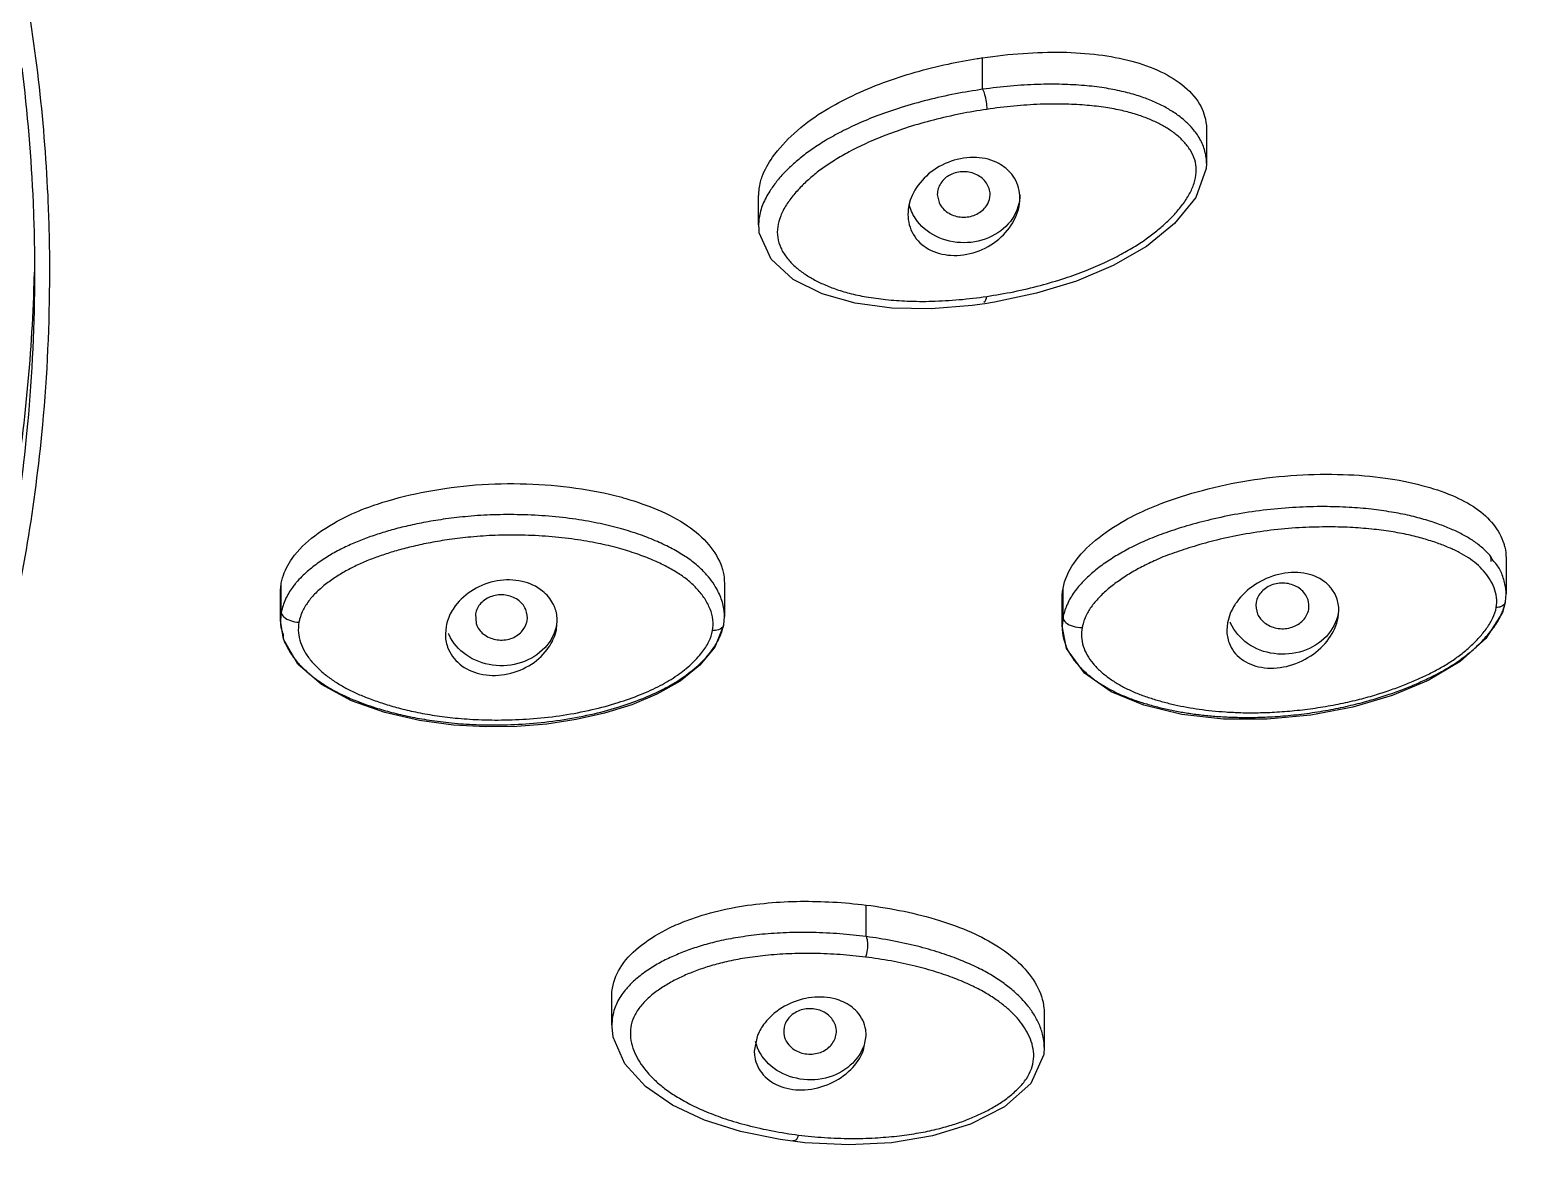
# Model space of a CAD drawing. Extents: x -1802 to -1505, y -7177 to -6757.
# Drawn here: x -1692.71 to -1672.57, y -6937.5 to -6922.4 of the extents above; entities that cross this region are included whole.
import ezdxf

# ---------------------------------------------------------------- set-up
doc = ezdxf.new("R2010")
doc.units = 0
doc.header["$LTSCALE"] = 5
doc.header["$MEASUREMENT"] = 0
doc.layers.add('DWG', color=7, linetype='CONTINUOUS')

msp = doc.modelspace()

# ---------------------------------------------------------------- linework, layer by layer
at = {"layer": 'DWG'}
for p, q in [((-1679.946, -6923.19), (-1679.946, -6922.767)), ((-1676.946, -6923.718), (-1676.946, -6924.178)), ((-1682.946, -6925.006), (-1682.946, -6924.614)), ((-1680.553, -6924.598), (-1680.529, -6924.707)), ((-1679.85, -6924.636), (-1679.846, -6924.598)), ((-1682.945, -6924.959), (-1682.946, -6925.006)), ((-1682.938, -6925.113), (-1682.945, -6924.957)), ((-1680.084, -6926.085), (-1680.637, -6926.128)), ((-1679.917, -6926.062), (-1680.084, -6926.085)), ((-1672.933, -6929.467), (-1672.933, -6929.948)), ((-1689.341, -6930.196), (-1689.341, -6929.804)), ((-1689.352, -6930.318), (-1689.352, -6929.926)), ((-1683.404, -6929.806), (-1683.404, -6930.249)), ((-1678.88, -6930.388), (-1678.88, -6929.996)), ((-1678.869, -6930.266), (-1678.869, -6929.874)), ((-1672.943, -6930.055), (-1672.933, -6929.947)), ((-1689.341, -6930.196), (-1689.351, -6930.303)), ((-1675.578, -6930.157), (-1675.575, -6930.117)), ((-1675.183, -6930.266), (-1675.174, -6930.168)), ((-1672.983, -6930.199), (-1673.203, -6930.543)), ((-1672.944, -6930.063), (-1672.983, -6930.199)), ((-1689.351, -6930.303), (-1689.352, -6930.318)), ((-1689.313, -6930.556), (-1689.351, -6930.303)), ((-1687.134, -6930.384), (-1687.143, -6930.484)), ((-1686.741, -6930.216), (-1686.732, -6930.345)), ((-1686.052, -6930.328), (-1686.048, -6930.31)), ((-1685.653, -6930.415), (-1685.643, -6930.315)), ((-1683.415, -6930.371), (-1683.534, -6930.661)), ((-1683.414, -6930.362), (-1683.404, -6930.249)), ((-1678.869, -6930.266), (-1678.88, -6930.376)), ((-1678.88, -6930.376), (-1678.88, -6930.388)), ((-1678.82, -6930.679), (-1678.88, -6930.377)), ((-1676.665, -6930.335), (-1676.674, -6930.434)), ((-1689.118, -6930.887), (-1689.313, -6930.556)), ((-1673.203, -6930.543), (-1673.548, -6930.854)), ((-1683.534, -6930.661), (-1683.735, -6930.904)), ((-1678.579, -6931.01), (-1678.82, -6930.679)), ((-1683.735, -6930.904), (-1683.998, -6931.115)), ((-1681.507, -6934.537), (-1681.507, -6934.115)), ((-1684.913, -6935.72), (-1684.913, -6935.327)), ((-1679.121, -6935.563), (-1679.121, -6936.021)), ((-1684.913, -6935.703), (-1684.913, -6935.72)), ((-1681.922, -6935.902), (-1681.907, -6935.842)), ((-1682.968, -6935.877), (-1683.005, -6936.072)), ((-1681.541, -6936.059), (-1681.505, -6935.865)), ((-1682.66, -6937.256), (-1683.188, -6937.148)), ((-1682.49, -6937.279), (-1682.66, -6937.256)), ((-1682.326, -6937.298), (-1682.49, -6937.279)), ((-1681.738, -6937.327), (-1682.326, -6937.298))]:
    msp.add_line(p, q, dxfattribs=at)
for points in [[(-1676.947, -6924.185), (-1676.95, -6924.251), (-1677.09, -6924.639), (-1677.374, -6924.989), (-1677.751, -6925.294), (-1678.195, -6925.549), (-1678.69, -6925.758), (-1679.222, -6925.922)], [(-1680.637, -6926.128), (-1681.162, -6926.119), (-1681.651, -6926.056), (-1682.097, -6925.931), (-1682.482, -6925.737), (-1682.78, -6925.464), (-1682.938, -6925.113)], [(-1679.222, -6925.922), (-1679.787, -6926.042), (-1679.917, -6926.062)], [(-1683.998, -6931.115), (-1684.308, -6931.291), (-1684.647, -6931.432), (-1685.009, -6931.545), (-1685.389, -6931.631), (-1685.782, -6931.691), (-1686.185, -6931.724), (-1686.602, -6931.73), (-1687.036, -6931.707), (-1687.488, -6931.645), (-1687.952, -6931.538), (-1688.401, -6931.38), (-1688.803, -6931.163), (-1689.118, -6930.887)], [(-1673.548, -6930.854), (-1673.978, -6931.107), (-1674.46, -6931.308), (-1674.988, -6931.464), (-1675.549, -6931.572), (-1676.132, -6931.627), (-1676.718, -6931.625), (-1677.278, -6931.561), (-1677.784, -6931.44), (-1678.223, -6931.261), (-1678.579, -6931.01)], [(-1683.188, -6937.148), (-1683.67, -6936.996), (-1684.099, -6936.797), (-1684.462, -6936.547), (-1684.738, -6936.242), (-1684.895, -6935.884), (-1684.913, -6935.702)], [(-1679.121, -6936.018), (-1679.127, -6936.116), (-1679.302, -6936.505), (-1679.654, -6936.817), (-1680.106, -6937.049), (-1680.617, -6937.208), (-1681.165, -6937.298), (-1681.738, -6937.327)]]:
    msp.add_lwpolyline(points, dxfattribs=at)
for points, start_tangent, end_tangent in [([(-1695.629, -6914.078), (-1694.784, -6915.657), (-1693.59, -6918.586), (-1692.813, -6921.618), (-1692.466, -6924.708)], (0.503989, -0.86371), (0.041994, -0.999118)), ([(-1665.438, -6920.938), (-1666.252, -6929.207), (-1668.674, -6937.239), (-1672.627, -6944.804), (-1678.007, -6951.684), (-1684.652, -6957.684), (-1692.376, -6962.63)], (0, -1), (-0.882354, -0.470586)), ([(-1666.246, -6921.242), (-1666.373, -6924.492), (-1666.936, -6928.8), (-1667.944, -6933.048), (-1669.389, -6937.2), (-1671.26, -6941.224), (-1673.541, -6945.086), (-1676.214, -6948.757), (-1679.258, -6952.207), (-1682.649, -6955.407), (-1686.357, -6958.332), (-1690.355, -6960.958), (-1694.61, -6963.265), (-1699.087, -6965.233), (-1703.751, -6966.847), (-1708.563, -6968.094), (-1713.486, -6968.963)], (-0.000016, -1), (-0.990792, -0.135394)), ([(-1679.946, -6922.767), (-1679.404, -6922.708)], (0.989109, 0.147183), (0.997573, 0.069627)), ([(-1679.404, -6922.708), (-1678.88, -6922.693), (-1678.392, -6922.727)], (0.997573, 0.069627), (0.992359, -0.123386)), ([(-1678.392, -6922.727), (-1677.947, -6922.812), (-1677.558, -6922.954), (-1677.24, -6923.157)], (0.992359, -0.123386), (0.761562, -0.648093)), ([(-1692.817, -6922.9), (-1692.666, -6924.714)], (0.124074, -0.992273), (0.041994, -0.999118)), ([(-1682.052, -6923.471), (-1681.69, -6923.275), (-1681.273, -6923.1), (-1680.848, -6922.961), (-1680.408, -6922.851)], (0.851715, 0.524006), (0.97752, 0.210844)), ([(-1680.408, -6922.851), (-1680.021, -6922.779)], (0.97752, 0.210844), (0.987539, 0.157375)), ([(-1680.021, -6922.779), (-1679.946, -6922.767)], (0.987539, 0.157375), (0.989109, 0.147183)), ([(-1679.571, -6923.146), (-1679.946, -6923.19)], (-0.996153, -0.087633), (-0.990024, -0.1409)), ([(-1679.209, -6923.125), (-1679.571, -6923.146)], (-0.999505, -0.031468), (-0.996153, -0.087633)), ([(-1677.878, -6923.272), (-1678.082, -6923.217), (-1678.318, -6923.172), (-1678.583, -6923.14), (-1678.878, -6923.124), (-1679.209, -6923.125)], (-0.954295, 0.298867), (-0.999505, -0.031468)), ([(-1677.24, -6923.157), (-1677.02, -6923.425), (-1676.972, -6923.548)], (0.761562, -0.648093), (0.273851, -0.961772)), ([(-1680.683, -6923.334), (-1681.035, -6923.433), (-1681.35, -6923.542), (-1681.627, -6923.656), (-1681.867, -6923.773), (-1682.074, -6923.89)], (-0.969707, -0.244269), (-0.851907, -0.523694)), ([(-1679.946, -6923.19), (-1680.31, -6923.251), (-1680.683, -6923.334)], (-0.990024, -0.140899), (-0.969707, -0.244269)), ([(-1679.946, -6923.19), (-1679.919, -6923.261), (-1679.898, -6923.359)], (0.499417, -0.866362), (0.142859, -0.989743)), ([(-1679.898, -6923.359), (-1679.891, -6923.458)], (0.142859, -0.989743), (0.003094, -0.999995)), ([(-1677.7, -6923.336), (-1677.878, -6923.272)], (-0.926663, 0.375893), (-0.954295, 0.298867)), ([(-1677.161, -6923.685), (-1677.269, -6923.584), (-1677.401, -6923.489), (-1677.543, -6923.407), (-1677.7, -6923.336)], (-0.683637, 0.729822), (-0.926663, 0.375893)), ([(-1682.759, -6924.1), (-1682.47, -6923.78), (-1682.097, -6923.498), (-1682.052, -6923.471)], (0.574833, 0.818271), (0.851715, 0.524006)), ([(-1679.891, -6923.458), (-1680.243, -6923.519), (-1680.602, -6923.601), (-1680.941, -6923.698)], (-0.989316, -0.145785), (-0.952726, -0.303832)), ([(-1679.527, -6923.414), (-1679.891, -6923.458)], (-0.995674, -0.092919), (-0.989316, -0.145787)), ([(-1679.177, -6923.391), (-1679.527, -6923.414)], (-0.999302, -0.037346), (-0.995674, -0.092919)), ([(-1677.911, -6923.52), (-1678.102, -6923.47), (-1678.325, -6923.43), (-1678.577, -6923.402), (-1678.86, -6923.388), (-1679.177, -6923.391)], (-0.957557, 0.288243), (-0.999302, -0.037346)), ([(-1677.603, -6923.64), (-1677.747, -6923.576), (-1677.911, -6923.52)], (-0.895987, 0.44408), (-0.957557, 0.288243)), ([(-1676.972, -6923.548), (-1676.947, -6923.718)], (0.273851, -0.961772), (0.008929, -0.99996)), ([(-1680.941, -6923.698), (-1681.243, -6923.804), (-1681.506, -6923.914)], (-0.952726, -0.303832), (-0.909765, -0.415125)), ([(-1677.356, -6923.794), (-1677.474, -6923.711), (-1677.603, -6923.64)], (-0.780785, 0.6248), (-0.895987, 0.44408)), ([(-1676.947, -6924.178), (-1676.947, -6924.172), (-1676.974, -6923.996), (-1677.045, -6923.837), (-1677.148, -6923.699), (-1677.161, -6923.685)], (0, 1), (-0.683637, 0.729822)), ([(-1682.074, -6923.89), (-1682.252, -6924.008)], (-0.851907, -0.523694), (-0.814132, -0.58068)), ([(-1681.506, -6923.914), (-1681.732, -6924.026), (-1681.924, -6924.137)], (-0.909765, -0.415125), (-0.848086, -0.529858)), ([(-1677.25, -6923.893), (-1677.356, -6923.794)], (-0.677793, 0.735253), (-0.780785, 0.6248)), ([(-1677.102, -6924.411), (-1677.084, -6924.269), (-1677.105, -6924.134), (-1677.163, -6924.007), (-1677.25, -6923.893)], (0.251493, 0.967859), (-0.677793, 0.735253)), ([(-1682.898, -6924.358), (-1682.759, -6924.1)], (0.342946, 0.939355), (0.574833, 0.818271)), ([(-1682.252, -6924.008), (-1682.409, -6924.128), (-1682.55, -6924.255), (-1682.681, -6924.395), (-1682.705, -6924.425)], (-0.814132, -0.58068), (-0.625106, -0.78054)), ([(-1681.924, -6924.137), (-1682.088, -6924.247)], (-0.848086, -0.529858), (-0.809902, -0.586566)), ([(-1680.368, -6924.153), (-1680.669, -6924.324), (-1680.873, -6924.576)], (-0.944499, -0.328514), (-0.454316, -0.89084)), ([(-1680.029, -6924.103), (-1680.368, -6924.153)], (-0.998622, 0.052477), (-0.944499, -0.328514)), ([(-1679.556, -6924.328), (-1679.727, -6924.185), (-1680.029, -6924.103)], (-0.620617, 0.784114), (-0.998622, 0.052477)), ([(-1682.921, -6924.431), (-1682.898, -6924.358)], (0.253201, 0.967414), (0.342946, 0.939355)), ([(-1682.231, -6924.359), (-1682.359, -6924.475), (-1682.474, -6924.601), (-1682.575, -6924.739), (-1682.651, -6924.886)], (-0.765708, -0.643189), (-0.372177, -0.928162)), ([(-1682.088, -6924.247), (-1682.231, -6924.359)], (-0.809902, -0.586566), (-0.765708, -0.643189)), ([(-1679.846, -6924.598), (-1679.894, -6924.446), (-1680.023, -6924.334), (-1680.2, -6924.293), (-1680.377, -6924.334), (-1680.506, -6924.446), (-1680.553, -6924.598)], (0, 1), (0, -1)), ([(-1679.446, -6924.648), (-1679.519, -6924.381), (-1679.556, -6924.328)], (0, 1), (-0.620617, 0.784114)), ([(-1682.945, -6924.614), (-1682.921, -6924.431)], (0.003737, 0.999993), (0.253201, 0.967414)), ([(-1682.705, -6924.425), (-1682.798, -6924.554), (-1682.889, -6924.729), (-1682.94, -6924.914)], (-0.625106, -0.78054), (-0.139094, -0.990279)), ([(-1677.465, -6924.955), (-1677.348, -6924.834), (-1677.243, -6924.7), (-1677.158, -6924.557), (-1677.102, -6924.411)], (0.722286, 0.691594), (0.251493, 0.967859)), ([(-1692.666, -6924.714), (-1692.652, -6925.127)], (0.041994, -0.999118), (0.023252, -0.99973)), ([(-1692.466, -6924.708), (-1692.452, -6925.136)], (0.041994, -0.999118), (0.022693, -0.999742)), ([(-1680.891, -6924.614), (-1680.946, -6924.866)], (-0.402114, -0.91559), (0, -1)), ([(-1680.196, -6925.245), (-1680.571, -6925.158), (-1680.846, -6924.921), (-1680.932, -6924.724)], (-1, 0), (-0.228698, 0.973497)), ([(-1680.873, -6924.576), (-1680.891, -6924.614)], (-0.454316, -0.89084), (-0.402114, -0.91559)), ([(-1680.529, -6924.707), (-1680.506, -6924.749), (-1680.377, -6924.861), (-1680.2, -6924.902), (-1680.023, -6924.861), (-1679.894, -6924.749), (-1679.849, -6924.636)], (0.405482, -0.914103), (0.152879, 0.988245)), ([(-1679.446, -6924.598), (-1679.547, -6924.921), (-1679.821, -6925.158), (-1680.196, -6925.245)], (0, -1), (-1, 0)), ([(-1679.521, -6924.94), (-1679.446, -6924.648)], (0.45554, 0.890215), (0, 1)), ([(-1682.94, -6924.914), (-1682.945, -6924.959)], (-0.139094, -0.990279), (-0.071745, -0.997423)), ([(-1682.651, -6924.886), (-1682.691, -6925.033), (-1682.691, -6925.175), (-1682.65, -6925.311)], (-0.372177, -0.928162), (0.412886, -0.910783)), ([(-1680.946, -6924.866), (-1680.875, -6925.132), (-1680.669, -6925.329), (-1680.372, -6925.413), (-1680.033, -6925.366), (-1679.728, -6925.195), (-1679.521, -6924.94)], (0, -1), (0.45554, 0.890215)), ([(-1679.172, -6925.816), (-1678.846, -6925.719), (-1678.56, -6925.616), (-1678.309, -6925.508), (-1678.09, -6925.399), (-1677.9, -6925.289), (-1677.737, -6925.18), (-1677.593, -6925.069), (-1677.465, -6924.955)], (0.966347, 0.257243), (0.722286, 0.691594)), ([(-1692.652, -6925.127), (-1692.647, -6925.639)], (0.023252, -0.99973), (-0.000006, -1)), ([(-1692.452, -6925.136), (-1692.447, -6925.782)], (0.022693, -0.999742), (-0.006417, -0.999979)), ([(-1682.65, -6925.311), (-1682.574, -6925.437), (-1682.473, -6925.549), (-1682.356, -6925.644), (-1682.228, -6925.725)], (0.412886, -0.910783), (0.870121, -0.492839)), ([(-1692.647, -6925.779), (-1692.752, -6927.798), (-1693.269, -6930.849), (-1694.208, -6933.825), (-1695.556, -6936.681), (-1696.689, -6938.524)], (-0.006337, -0.99998), (-0.560715, -0.828009)), ([(-1692.656, -6925.778), (-1692.752, -6927.292), (-1692.948, -6928.768)], (-0.02922, -0.999573), (-0.164325, -0.986406)), ([(-1692.652, -6925.639), (-1692.656, -6925.778)], (-0.022887, -0.999738), (-0.02922, -0.999573)), ([(-1692.647, -6925.639), (-1692.647, -6925.779)], (-0.000006, -1), (-0.006337, -0.99998)), ([(-1682.228, -6925.725), (-1682.086, -6925.797), (-1681.923, -6925.862), (-1681.732, -6925.92), (-1681.505, -6925.969), (-1681.245, -6926.005), (-1680.955, -6926.026), (-1680.625, -6926.028)], (0.870121, -0.492839), (0.99967, 0.025696)), ([(-1692.447, -6925.782), (-1692.553, -6927.812), (-1693.073, -6930.884), (-1694.018, -6933.88), (-1695.375, -6936.756), (-1697.124, -6939.469), (-1699.239, -6941.981), (-1700.016, -6942.762)], (-0.006417, -0.999979), (-0.719061, -0.694947)), ([(-1680.625, -6926.028), (-1680.261, -6926.007), (-1679.891, -6925.963)], (0.99967, 0.025696), (0.989324, 0.145731)), ([(-1679.93, -6926.041), (-1679.891, -6925.963)], (0.856586, 0.516004), (0.003145, 0.999995)), ([(-1679.891, -6925.963), (-1679.529, -6925.9), (-1679.172, -6925.816)], (0.989324, 0.145731), (0.966347, 0.257243)), ([(-1677.728, -6928.809), (-1677.552, -6928.737), (-1677.002, -6928.561), (-1676.383, -6928.429), (-1675.736, -6928.358), (-1675.114, -6928.349), (-1674.548, -6928.396), (-1674.06, -6928.494), (-1673.653, -6928.631), (-1673.334, -6928.803)], (0.91717, 0.398497), (0.816404, -0.577482)), ([(-1688.123, -6928.768), (-1687.98, -6928.721), (-1687.393, -6928.576), (-1686.737, -6928.489), (-1686.055, -6928.474), (-1685.394, -6928.53), (-1684.798, -6928.649), (-1684.725, -6928.67)], (0.943161, 0.332337), (0.960256, -0.27912)), ([(-1688.893, -6929.17), (-1688.484, -6928.919), (-1688.123, -6928.768)], (0.794635, 0.607087), (0.943161, 0.332337)), ([(-1684.725, -6928.67), (-1684.297, -6928.822), (-1683.898, -6929.036), (-1683.612, -6929.292)], (0.960256, -0.27912), (0.64092, -0.767608)), ([(-1675.373, -6928.779), (-1675.746, -6928.789), (-1676.139, -6928.822), (-1676.529, -6928.878), (-1676.89, -6928.953)], (-0.999997, 0.002501), (-0.972967, -0.230946)), ([(-1673.816, -6929.021), (-1674.007, -6928.958), (-1674.226, -6928.9), (-1674.469, -6928.852), (-1674.738, -6928.814), (-1675.037, -6928.789), (-1675.373, -6928.779)], (-0.939074, 0.343716), (-0.999997, 0.002501)), ([(-1687.139, -6928.944), (-1687.405, -6928.987), (-1687.644, -6929.037), (-1687.858, -6929.091), (-1688.052, -6929.15), (-1688.236, -6929.214), (-1688.413, -6929.288)], (-0.990411, -0.138151), (-0.91188, -0.410457)), ([(-1685.07, -6929.007), (-1685.394, -6928.949), (-1685.756, -6928.908), (-1686.133, -6928.888), (-1686.5, -6928.889), (-1686.839, -6928.91), (-1687.139, -6928.944)], (-0.978426, 0.206597), (-0.990411, -0.138151)), ([(-1678.433, -6929.229), (-1678.036, -6928.96), (-1677.728, -6928.809)], (0.77098, 0.63686), (0.91717, 0.398497)), ([(-1676.89, -6928.953), (-1677.209, -6929.037), (-1677.49, -6929.128), (-1677.739, -6929.225), (-1677.954, -6929.325)], (-0.972967, -0.230946), (-0.892364, -0.451316)), ([(-1673.334, -6928.803), (-1673.104, -6929.019), (-1672.964, -6929.274)], (0.816404, -0.577482), (0.300575, -0.953758)), ([(-1689.196, -6929.474), (-1688.893, -6929.17)], (0.57435, 0.81861), (0.794635, 0.607087)), ([(-1685.756, -6929.179), (-1686.12, -6929.161), (-1686.474, -6929.164), (-1686.8, -6929.186), (-1687.089, -6929.22)], (-0.996886, 0.078851), (-0.989793, -0.142515)), ([(-1684.365, -6929.495), (-1684.58, -6929.412), (-1684.823, -6929.336), (-1685.096, -6929.271), (-1685.407, -6929.217), (-1685.756, -6929.179)], (-0.918705, 0.394944), (-0.996886, 0.078851)), ([(-1684.303, -6929.247), (-1684.53, -6929.157), (-1684.785, -6929.077), (-1685.07, -6929.007)], (-0.916133, 0.400874), (-0.978426, 0.206597)), ([(-1675.347, -6929.051), (-1675.707, -6929.062), (-1676.086, -6929.096), (-1676.461, -6929.153), (-1676.809, -6929.227)], (-0.99999, -0.004361), (-0.971441, -0.237281)), ([(-1673.853, -6929.268), (-1674.035, -6929.21), (-1674.243, -6929.157), (-1674.476, -6929.113), (-1674.734, -6929.08), (-1675.022, -6929.058), (-1675.347, -6929.051)], (-0.942781, 0.333413), (-0.99999, -0.004361)), ([(-1673.65, -6929.088), (-1673.816, -6929.021)], (-0.915073, 0.403288), (-0.939074, 0.343716)), ([(-1673.247, -6929.336), (-1673.369, -6929.241), (-1673.503, -6929.16), (-1673.65, -6929.088)], (-0.747666, 0.664075), (-0.915073, 0.403288)), ([(-1688.588, -6929.373), (-1688.758, -6929.473), (-1688.918, -6929.587)], (-0.881657, -0.471891), (-0.7882, -0.61542)), ([(-1688.413, -6929.288), (-1688.588, -6929.373)], (-0.91188, -0.410457), (-0.881657, -0.471891)), ([(-1687.089, -6929.22), (-1687.343, -6929.262), (-1687.572, -6929.311), (-1687.776, -6929.364), (-1687.96, -6929.42)], (-0.989793, -0.142515), (-0.949358, -0.314197)), ([(-1684.104, -6929.343), (-1684.303, -6929.247)], (-0.882817, 0.469718), (-0.916133, 0.400874)), ([(-1683.652, -6929.681), (-1683.784, -6929.555), (-1683.932, -6929.445), (-1684.104, -6929.343)], (-0.670451, 0.741954), (-0.882817, 0.469718)), ([(-1683.612, -6929.292), (-1683.44, -6929.591), (-1683.422, -6929.655)], (0.64092, -0.767608), (0.223182, -0.974777)), ([(-1678.725, -6929.539), (-1678.433, -6929.229)], (0.562946, 0.826494), (0.77098, 0.63686)), ([(-1677.954, -6929.325), (-1678.139, -6929.427)], (-0.892364, -0.451316), (-0.858761, -0.512376)), ([(-1676.809, -6929.227), (-1677.114, -6929.311), (-1677.382, -6929.399), (-1677.615, -6929.492), (-1677.623, -6929.496)], (-0.971441, -0.237281), (-0.915653, -0.40197)), ([(-1673.697, -6929.329), (-1673.853, -6929.268)], (-0.920158, 0.391548), (-0.942781, 0.333413)), ([(-1673.234, -6929.641), (-1673.33, -6929.546), (-1673.439, -6929.464), (-1673.56, -6929.393), (-1673.697, -6929.329)], (-0.660002, 0.751264), (-0.920158, 0.391548)), ([(-1673.141, -6929.443), (-1673.247, -6929.336)], (-0.652403, 0.757872), (-0.747666, 0.664075)), ([(-1672.964, -6929.274), (-1672.951, -6929.321)], (0.300575, -0.953758), (0.23085, -0.972989)), ([(-1672.951, -6929.321), (-1672.934, -6929.468)], (0.23085, -0.972989), (0.00287, -0.999996)), ([(-1689.324, -6929.733), (-1689.196, -6929.474)], (0.280937, 0.959726), (0.57435, 0.81861)), ([(-1688.918, -6929.587), (-1689.065, -6929.715), (-1689.141, -6929.797)], (-0.7882, -0.61542), (-0.645979, -0.763355)), ([(-1687.96, -6929.42), (-1688.131, -6929.481), (-1688.295, -6929.55), (-1688.455, -6929.63)], (-0.949358, -0.314197), (-0.878459, -0.477818)), ([(-1684.177, -6929.584), (-1684.365, -6929.495)], (-0.886308, 0.463097), (-0.918705, 0.394944)), ([(-1684.019, -6929.676), (-1684.177, -6929.584)], (-0.839187, 0.543843), (-0.886308, 0.463097)), ([(-1678.869, -6929.874), (-1678.725, -6929.539)], (0.18055, 0.983566), (0.562946, 0.826494)), ([(-1678.139, -6929.427), (-1678.309, -6929.537), (-1678.468, -6929.659)], (-0.858761, -0.512376), (-0.762909, -0.646505)), ([(-1677.623, -6929.496), (-1677.814, -6929.587), (-1677.984, -6929.682)], (-0.915653, -0.40197), (-0.853661, -0.520829)), ([(-1672.938, -6929.875), (-1672.978, -6929.713), (-1673.047, -6929.572), (-1673.139, -6929.447), (-1673.141, -6929.443)], (-0.116624, 0.993176), (-0.652403, 0.757872)), ([(-1673.134, -6929.516), (-1673.14, -6929.443)], (-0.000488, 1), (-0.152746, 0.988265)), ([(-1689.35, -6929.888), (-1689.341, -6929.804)], (0.051908, 0.998652), (0.18055, 0.983566)), ([(-1689.341, -6929.804), (-1689.324, -6929.733)], (0.18055, 0.983566), (0.280937, 0.959726)), ([(-1689.141, -6929.797), (-1689.154, -6929.813)], (-0.645979, -0.763355), (-0.631797, -0.775133)), ([(-1688.609, -6929.722), (-1688.752, -6929.824), (-1688.88, -6929.937), (-1688.984, -6930.059), (-1689.059, -6930.187)], (-0.837692, -0.546142), (-0.414831, -0.909899)), ([(-1688.455, -6929.63), (-1688.609, -6929.722)], (-0.878459, -0.477818), (-0.837692, -0.546142)), ([(-1686.449, -6929.774), (-1686.768, -6929.893)], (-0.984883, -0.17322), (-0.857877, -0.513855)), ([(-1686.116, -6929.78), (-1686.449, -6929.774)], (-0.975765, 0.21882), (-0.984883, -0.17322)), ([(-1685.702, -6930.076), (-1685.84, -6929.91), (-1686.116, -6929.78)], (-0.469149, 0.883119), (-0.975765, 0.21882)), ([(-1683.669, -6930.011), (-1683.768, -6929.884), (-1683.885, -6929.773), (-1684.019, -6929.676)], (-0.547274, 0.836953), (-0.839187, 0.543843)), ([(-1683.618, -6929.721), (-1683.652, -6929.681)], (-0.63799, 0.770044), (-0.670451, 0.741954)), ([(-1683.409, -6930.171), (-1683.454, -6929.994), (-1683.539, -6929.829), (-1683.618, -6929.721)], (-0.119494, 0.992835), (-0.63799, 0.770044)), ([(-1683.422, -6929.655), (-1683.405, -6929.806)], (0.223182, -0.974777), (0.00467, -0.999989)), ([(-1678.468, -6929.659), (-1678.611, -6929.795), (-1678.675, -6929.868)], (-0.762909, -0.646505), (-0.628872, -0.777509)), ([(-1678.137, -6929.784), (-1678.279, -6929.895), (-1678.403, -6930.015), (-1678.503, -6930.14), (-1678.573, -6930.27)], (-0.811487, -0.58437), (-0.389858, -0.920875)), ([(-1677.984, -6929.682), (-1678.137, -6929.784)], (-0.853661, -0.520829), (-0.811487, -0.58437)), ([(-1675.979, -6929.687), (-1676.301, -6929.828)], (-0.972455, -0.233092), (-0.834402, -0.551156)), ([(-1675.574, -6930.117), (-1675.597, -6930), (-1675.706, -6929.872), (-1675.875, -6929.807), (-1676.059, -6929.824), (-1676.207, -6929.917), (-1676.282, -6930.06)], (0.021812, 0.999762), (-0.180556, -0.983565)), ([(-1675.641, -6929.672), (-1675.979, -6929.687)], (-0.987303, 0.158851), (-0.972455, -0.233092)), ([(-1675.366, -6929.784), (-1675.641, -6929.672)], (-0.797391, 0.603463), (-0.987303, 0.158851)), ([(-1675.266, -6929.883), (-1675.366, -6929.784)], (-0.598533, 0.801098), (-0.797391, 0.603463)), ([(-1673.065, -6930.132), (-1673.061, -6929.995), (-1673.094, -6929.866), (-1673.154, -6929.748), (-1673.234, -6929.641)], (0.18041, 0.983592), (-0.660002, 0.751264)), ([(-1689.351, -6929.926), (-1689.35, -6929.888)], (-0.002633, 0.999997), (0.051908, 0.998652)), ([(-1689.154, -6929.813), (-1689.191, -6929.86), (-1689.283, -6930.018)], (-0.631797, -0.775133), (-0.416834, -0.908983)), ([(-1686.768, -6929.893), (-1687.01, -6930.109)], (-0.857877, -0.513855), (-0.597431, -0.80192)), ([(-1686.048, -6930.31), (-1686.067, -6930.155), (-1686.173, -6930.028), (-1686.339, -6929.964), (-1686.52, -6929.981), (-1686.667, -6930.073), (-1686.741, -6930.216)], (0.180556, 0.983565), (-0.180556, -0.983565)), ([(-1678.88, -6929.995), (-1678.878, -6929.946)], (-0.002275, 0.999997), (0.070469, 0.997514)), ([(-1678.878, -6929.946), (-1678.869, -6929.874)], (0.070469, 0.997514), (0.18055, 0.983566)), ([(-1678.675, -6929.868), (-1678.732, -6929.944), (-1678.82, -6930.104)], (-0.628872, -0.777509), (-0.392486, -0.919758)), ([(-1676.301, -6929.828), (-1676.542, -6930.057)], (-0.834402, -0.551156), (-0.581652, -0.813438)), ([(-1675.249, -6929.909), (-1675.266, -6929.883)], (-0.545955, 0.837814), (-0.598533, 0.801098)), ([(-1675.174, -6930.168), (-1675.204, -6929.998), (-1675.249, -6929.909)], (-0.000029, 1), (-0.545955, 0.837814)), ([(-1672.933, -6929.947), (-1672.938, -6929.875)], (0.001296, 0.999999), (-0.116624, 0.993176)), ([(-1689.283, -6930.018), (-1689.341, -6930.196)], (-0.416834, -0.908983), (-0.180155, -0.983638)), ([(-1689.341, -6930.196), (-1689.307, -6930.257), (-1689.218, -6930.306)], (-0.000093, -1), (0.948283, -0.317426)), ([(-1689.059, -6930.187), (-1689.092, -6930.276)], (-0.414831, -0.909899), (-0.274503, -0.961586)), ([(-1687.065, -6930.194), (-1687.134, -6930.384)], (-0.481762, -0.876302), (-0.180556, -0.983565)), ([(-1687.01, -6930.109), (-1687.065, -6930.194)], (-0.597431, -0.80192), (-0.481762, -0.876302)), ([(-1685.674, -6930.138), (-1685.702, -6930.076)], (-0.343538, 0.939139), (-0.469149, 0.883119)), ([(-1685.644, -6930.315), (-1685.674, -6930.138)], (-0.001383, 0.999999), (-0.343538, 0.939139)), ([(-1683.563, -6930.44), (-1683.559, -6930.293), (-1683.596, -6930.151), (-1683.669, -6930.011)], (0.179962, 0.983674), (-0.547274, 0.836953)), ([(-1683.404, -6930.249), (-1683.409, -6930.171)], (0.00077, 1), (-0.119494, 0.992835)), ([(-1678.82, -6930.104), (-1678.869, -6930.266)], (-0.392486, -0.919758), (-0.180584, -0.98356)), ([(-1676.568, -6930.095), (-1676.665, -6930.335)], (-0.534728, -0.845024), (-0.180556, -0.983565)), ([(-1676.542, -6930.057), (-1676.568, -6930.095)], (-0.581652, -0.813438), (-0.534728, -0.845024)), ([(-1676.282, -6930.06), (-1676.262, -6930.217), (-1676.254, -6930.235)], (-0.180556, -0.983565), (0.469185, -0.8831)), ([(-1676.254, -6930.235), (-1676.154, -6930.345), (-1675.985, -6930.41), (-1675.801, -6930.393), (-1675.653, -6930.3), (-1675.578, -6930.157)], (0.469185, -0.8831), (0.180556, 0.983565)), ([(-1673.41, -6930.649), (-1673.292, -6930.53), (-1673.19, -6930.403), (-1673.111, -6930.268), (-1673.065, -6930.132)], (0.737116, 0.675767), (0.181111, 0.983463)), ([(-1673.001, -6930.118), (-1673.065, -6930.132)], (-0.922528, -0.385931), (-0.997231, -0.074371)), ([(-1672.944, -6930.063), (-1673.001, -6930.118)], (-0.192501, -0.981297), (-0.922528, -0.385931)), ([(-1672.999, -6930.225), (-1672.973, -6930.162)], (0.420082, 0.907486), (0.343128, 0.939289)), ([(-1672.973, -6930.162), (-1672.943, -6930.055)], (0.343128, 0.939289), (0.18091, 0.9835)), ([(-1689.352, -6930.318), (-1689.349, -6930.374)], (0.000063, -1), (0.080705, -0.996738)), ([(-1689.349, -6930.374), (-1689.316, -6930.538), (-1689.316, -6930.54)], (0.080705, -0.996738), (0.313464, -0.9496)), ([(-1689.218, -6930.306), (-1689.104, -6930.327)], (0.948283, -0.317426), (0.999447, -0.033244)), ([(-1689.104, -6930.327), (-1689.111, -6930.467), (-1689.084, -6930.598)], (-0.180577, -0.983561), (0.313833, -0.949478)), ([(-1689.092, -6930.276), (-1689.104, -6930.327)], (-0.274503, -0.961586), (-0.180316, -0.983609)), ([(-1686.732, -6930.345), (-1686.722, -6930.372), (-1686.615, -6930.498), (-1686.449, -6930.562), (-1686.268, -6930.546), (-1686.122, -6930.454), (-1686.052, -6930.328)], (0.304692, -0.952451), (0.248946, 0.968517)), ([(-1685.653, -6930.364), (-1685.811, -6930.67), (-1686.125, -6930.867)], (-0.180556, -0.983565), (-0.949512, -0.313731)), ([(-1683.415, -6930.371), (-1683.486, -6930.43)], (-0.213661, -0.976908), (-0.950193, -0.311661)), ([(-1683.447, -6930.479), (-1683.424, -6930.405)], (0.352828, 0.935688), (0.248367, 0.968666)), ([(-1683.424, -6930.405), (-1683.414, -6930.362)], (0.248367, 0.968666), (0.180964, 0.98349)), ([(-1678.88, -6930.388), (-1678.879, -6930.427), (-1678.851, -6930.584)], (-0.000586, -1), (0.289765, -0.957098)), ([(-1678.869, -6930.266), (-1678.832, -6930.33), (-1678.734, -6930.381)], (0.000051, -1), (0.959559, -0.281508)), ([(-1678.734, -6930.381), (-1678.612, -6930.398)], (0.959559, -0.281508), (0.999693, 0.024767)), ([(-1678.612, -6930.398), (-1678.62, -6930.524), (-1678.598, -6930.648)], (-0.180574, -0.983561), (0.294203, -0.955743)), ([(-1678.601, -6930.348), (-1678.612, -6930.398)], (-0.269012, -0.963137), (-0.180735, -0.983532)), ([(-1678.573, -6930.27), (-1678.601, -6930.348)], (-0.389858, -0.920875), (-0.269012, -0.963137)), ([(-1676.041, -6930.748), (-1676.396, -6930.612), (-1676.624, -6930.341), (-1676.63, -6930.328)], (-0.990802, 0.135322), (-0.378678, 0.925529)), ([(-1675.876, -6930.918), (-1675.55, -6930.777), (-1675.306, -6930.545), (-1675.183, -6930.266)], (0.973796, 0.227424), (0.180556, 0.983565)), ([(-1675.183, -6930.211), (-1675.341, -6930.517), (-1675.655, -6930.713)], (-0.180556, -0.983565), (-0.949512, -0.313731)), ([(-1673.141, -6930.451), (-1673.099, -6930.396), (-1673.002, -6930.232), (-1672.999, -6930.225)], (0.619425, 0.785056), (0.420082, 0.907486)), ([(-1689.316, -6930.54), (-1689.296, -6930.593)], (0.313464, -0.9496), (0.384076, -0.923302)), ([(-1689.296, -6930.593), (-1689.246, -6930.693), (-1689.155, -6930.825)], (0.384076, -0.923302), (0.626475, -0.779441)), ([(-1689.084, -6930.598), (-1689.026, -6930.724), (-1688.942, -6930.843), (-1688.839, -6930.953)], (0.313833, -0.949478), (0.727563, -0.68604)), ([(-1687.143, -6930.484), (-1687.113, -6930.66), (-1686.951, -6930.887), (-1686.68, -6931.018)], (0.001517, -0.999999), (0.972854, -0.231421)), ([(-1686.511, -6930.902), (-1686.865, -6930.766), (-1687.094, -6930.495), (-1687.102, -6930.476)], (-0.990802, 0.135322), (-0.368028, 0.929815)), ([(-1686.349, -6931.028), (-1686.025, -6930.91), (-1685.778, -6930.692), (-1685.669, -6930.48)], (0.986799, 0.16195), (0.291845, 0.956466)), ([(-1685.669, -6930.48), (-1685.653, -6930.415)], (0.291845, 0.956466), (0.180556, 0.983565)), ([(-1683.847, -6930.886), (-1683.705, -6930.732), (-1683.612, -6930.585), (-1683.563, -6930.44)], (0.732887, 0.680351), (0.181085, 0.983467)), ([(-1683.758, -6930.906), (-1683.592, -6930.728), (-1683.502, -6930.596)], (0.737719, 0.675108), (0.492931, 0.870068)), ([(-1683.486, -6930.43), (-1683.563, -6930.44)], (-0.950193, -0.311661), (-0.99998, 0.00637)), ([(-1683.502, -6930.596), (-1683.478, -6930.549), (-1683.447, -6930.479)], (0.492931, 0.870068), (0.352828, 0.935688)), ([(-1678.851, -6930.584), (-1678.832, -6930.64)], (0.289765, -0.957098), (0.368699, -0.929549)), ([(-1676.674, -6930.434), (-1676.644, -6930.604), (-1676.483, -6930.818), (-1676.212, -6930.931)], (0.000395, -1), (0.985886, -0.16742)), ([(-1673.354, -6930.675), (-1673.219, -6930.542), (-1673.141, -6930.451)], (0.744341, 0.667799), (0.619425, 0.785056)), ([(-1678.832, -6930.64), (-1678.799, -6930.711)], (0.368699, -0.929549), (0.461926, -0.886919)), ([(-1678.799, -6930.711), (-1678.788, -6930.732), (-1678.697, -6930.865), (-1678.644, -6930.925)], (0.461926, -0.886919), (0.684137, -0.729353)), ([(-1678.598, -6930.648), (-1678.545, -6930.768), (-1678.466, -6930.88), (-1678.367, -6930.983)], (0.294203, -0.955743), (0.738417, -0.674344)), ([(-1678.125, -6931.158), (-1677.987, -6931.23), (-1677.841, -6931.293), (-1677.688, -6931.346), (-1677.531, -6931.393), (-1677.37, -6931.432), (-1677.208, -6931.465), (-1677.043, -6931.492), (-1676.872, -6931.513), (-1676.689, -6931.528), (-1676.485, -6931.538), (-1676.255, -6931.539), (-1676.002, -6931.529), (-1675.732, -6931.507), (-1675.455, -6931.471), (-1675.182, -6931.424), (-1674.925, -6931.366), (-1674.694, -6931.303), (-1674.49, -6931.237), (-1674.307, -6931.17), (-1674.138, -6931.1), (-1673.979, -6931.026), (-1673.826, -6930.946), (-1673.679, -6930.857), (-1673.54, -6930.759)], (0.865562, -0.500802), (0.791881, 0.610675)), ([(-1675.655, -6930.713), (-1676.041, -6930.748)], (-0.949512, -0.313731), (-0.990802, 0.135322)), ([(-1673.657, -6930.904), (-1673.501, -6930.796), (-1673.354, -6930.675)], (0.844656, 0.53531), (0.744341, 0.667799)), ([(-1673.54, -6930.759), (-1673.41, -6930.649)], (0.791881, 0.610675), (0.737116, 0.675767)), ([(-1689.155, -6930.825), (-1689.15, -6930.832), (-1689.034, -6930.956)], (0.626475, -0.779441), (0.722725, -0.691136)), ([(-1689.034, -6930.956), (-1688.904, -6931.068)], (0.722725, -0.691136), (0.792094, -0.610399)), ([(-1688.839, -6930.953), (-1688.721, -6931.053)], (0.727563, -0.68604), (0.796556, -0.604565)), ([(-1686.125, -6930.867), (-1686.511, -6930.902)], (-0.949512, -0.313731), (-0.990802, 0.135322)), ([(-1684.035, -6931.037), (-1683.847, -6930.886)], (0.820594, 0.571511), (0.732887, 0.680351)), ([(-1683.971, -6931.074), (-1683.758, -6930.906)], (0.825193, 0.564851), (0.737719, 0.675108)), ([(-1678.644, -6930.925), (-1678.585, -6930.984)], (0.684137, -0.729353), (0.730496, -0.682917)), ([(-1678.585, -6930.984), (-1678.458, -6931.089)], (0.730496, -0.682917), (0.804018, -0.594605)), ([(-1678.458, -6931.089), (-1678.319, -6931.181), (-1678.17, -6931.262), (-1678.013, -6931.331), (-1677.851, -6931.39), (-1677.686, -6931.44), (-1677.518, -6931.482), (-1677.349, -6931.518), (-1677.177, -6931.547), (-1677, -6931.57), (-1676.809, -6931.588), (-1676.597, -6931.599), (-1676.359, -6931.602), (-1676.097, -6931.594), (-1675.818, -6931.573), (-1675.531, -6931.538), (-1675.247, -6931.49), (-1674.98, -6931.432), (-1674.739, -6931.368), (-1674.525, -6931.301), (-1674.332, -6931.232), (-1674.154, -6931.16), (-1673.985, -6931.083), (-1673.819, -6930.999), (-1673.657, -6930.904)], (0.804018, -0.594605), (0.844656, 0.53531)), ([(-1678.367, -6930.983), (-1678.252, -6931.076)], (0.738417, -0.674344), (0.811347, -0.584565)), ([(-1676.212, -6930.931), (-1675.876, -6930.918)], (0.985886, -0.16742), (0.973796, 0.227424)), ([(-1688.904, -6931.068), (-1688.764, -6931.166), (-1688.617, -6931.251), (-1688.461, -6931.328), (-1688.291, -6931.398), (-1688.103, -6931.464), (-1687.892, -6931.527), (-1687.655, -6931.584), (-1687.391, -6931.633), (-1687.101, -6931.671), (-1686.777, -6931.696), (-1686.413, -6931.702), (-1686.016, -6931.684), (-1685.602, -6931.638), (-1685.198, -6931.563), (-1684.83, -6931.466), (-1684.511, -6931.353), (-1684.226, -6931.225), (-1683.971, -6931.074)], (0.792094, -0.610399), (0.825193, 0.564851)), ([(-1688.721, -6931.053), (-1688.593, -6931.141), (-1688.457, -6931.218), (-1688.311, -6931.289), (-1688.151, -6931.354), (-1687.972, -6931.416), (-1687.77, -6931.475), (-1687.542, -6931.529), (-1687.289, -6931.575), (-1687.01, -6931.61), (-1686.698, -6931.632), (-1686.346, -6931.636), (-1685.963, -6931.618), (-1685.565, -6931.572), (-1685.178, -6931.498), (-1684.829, -6931.403), (-1684.527, -6931.295), (-1684.264, -6931.175), (-1684.035, -6931.037)], (0.796556, -0.604565), (0.820594, 0.571511)), ([(-1686.68, -6931.018), (-1686.349, -6931.028)], (0.972854, -0.231421), (0.986799, 0.16195)), ([(-1678.252, -6931.076), (-1678.125, -6931.158)], (0.811347, -0.584565), (0.865562, -0.500802)), ([(-1683.905, -6934.321), (-1683.703, -6934.252), (-1683.257, -6934.145), (-1682.819, -6934.087), (-1682.386, -6934.065), (-1681.952, -6934.075)], (0.934932, 0.354828), (0.998455, -0.055572)), ([(-1681.952, -6934.075), (-1681.507, -6934.115)], (0.998455, -0.055572), (0.992415, -0.122936)), ([(-1681.507, -6934.115), (-1680.999, -6934.199)], (0.992415, -0.122936), (0.978814, -0.20475)), ([(-1680.999, -6934.199), (-1680.524, -6934.321), (-1680.099, -6934.479), (-1679.732, -6934.675), (-1679.436, -6934.911)], (0.978814, -0.20475), (0.708613, -0.705598)), ([(-1684.517, -6934.652), (-1684.141, -6934.422), (-1683.905, -6934.321)], (0.790658, 0.612258), (0.934932, 0.354828)), ([(-1682.222, -6934.483), (-1682.575, -6934.486), (-1682.899, -6934.507), (-1683.19, -6934.544), (-1683.449, -6934.592), (-1683.678, -6934.65), (-1683.881, -6934.716), (-1684.066, -6934.79)], (-0.999791, 0.020448), (-0.916125, -0.400893)), ([(-1681.507, -6934.537), (-1681.857, -6934.501), (-1682.222, -6934.483)], (-0.991567, 0.129592), (-0.999791, 0.020448)), ([(-1681.153, -6934.594), (-1681.507, -6934.537)], (-0.982615, 0.185657), (-0.991567, 0.129591)), ([(-1681.507, -6934.537), (-1681.489, -6934.615), (-1681.492, -6934.715)], (0.429208, -0.903206), (-0.131433, -0.991325)), ([(-1680.82, -6934.667), (-1681.153, -6934.594)], (-0.969639, 0.244539), (-0.982615, 0.185657)), ([(-1684.781, -6934.925), (-1684.517, -6934.652)], (0.559979, 0.828507), (0.790658, 0.612258)), ([(-1684.066, -6934.79), (-1684.241, -6934.873)], (-0.916125, -0.400893), (-0.883495, -0.468441)), ([(-1682.855, -6934.79), (-1683.132, -6934.827), (-1683.375, -6934.874), (-1683.588, -6934.93), (-1683.776, -6934.992), (-1683.945, -6935.061)], (-0.994811, -0.101736), (-0.912661, -0.408717)), ([(-1681.515, -6934.812), (-1681.853, -6934.779), (-1682.206, -6934.763), (-1682.545, -6934.768), (-1682.855, -6934.79)], (-0.99223, 0.124419), (-0.994811, -0.101736)), ([(-1681.492, -6934.715), (-1681.515, -6934.812)], (-0.131433, -0.991325), (-0.347877, -0.93754)), ([(-1681.173, -6934.864), (-1681.515, -6934.812)], (-0.983631, 0.180193), (-0.99223, 0.124418)), ([(-1680.037, -6934.943), (-1680.264, -6934.844), (-1680.523, -6934.752), (-1680.82, -6934.667)], (-0.900683, 0.434476), (-0.969639, 0.244539)), ([(-1684.913, -6935.327), (-1684.905, -6935.226), (-1684.781, -6934.925)], (-0.002627, 0.999997), (0.559979, 0.828507)), ([(-1684.241, -6934.873), (-1684.409, -6934.973), (-1684.573, -6935.093), (-1684.696, -6935.211)], (-0.883495, -0.468441), (-0.674685, -0.738106)), ([(-1680.101, -6935.191), (-1680.317, -6935.099), (-1680.565, -6935.013), (-1680.851, -6934.933), (-1681.173, -6934.864)], (-0.904403, 0.426679), (-0.983631, 0.180193)), ([(-1679.841, -6935.047), (-1680.037, -6934.943)], (-0.863034, 0.505146), (-0.900683, 0.434476)), ([(-1679.436, -6934.911), (-1679.224, -6935.187), (-1679.124, -6935.498)], (0.708613, -0.705598), (0.09107, -0.995844)), ([(-1684.696, -6935.211), (-1684.718, -6935.236), (-1684.831, -6935.398), (-1684.897, -6935.575)], (-0.674685, -0.738106), (-0.216592, -0.976262)), ([(-1684.251, -6935.228), (-1684.392, -6935.333), (-1684.513, -6935.453), (-1684.602, -6935.583)], (-0.832497, -0.55403), (-0.467724, -0.883874)), ([(-1683.945, -6935.061), (-1684.102, -6935.138), (-1684.251, -6935.228)], (-0.912661, -0.408717), (-0.832497, -0.55403)), ([(-1679.763, -6935.384), (-1679.916, -6935.287), (-1680.101, -6935.191)], (-0.821853, 0.5697), (-0.904403, 0.426679)), ([(-1679.425, -6935.368), (-1679.54, -6935.259), (-1679.677, -6935.153), (-1679.841, -6935.047)], (-0.692719, 0.721208), (-0.863034, 0.505146)), ([(-1682.524, -6935.434), (-1682.798, -6935.621)], (-0.91154, -0.411212), (-0.707, -0.707214)), ([(-1682.192, -6935.349), (-1682.524, -6935.434)], (-0.99757, -0.069666), (-0.91154, -0.411212)), ([(-1681.869, -6935.39), (-1682.192, -6935.349)], (-0.942993, 0.332812), (-0.99757, -0.069666)), ([(-1681.665, -6935.508), (-1681.869, -6935.39)], (-0.742893, 0.66941), (-0.942993, 0.332812)), ([(-1679.636, -6935.48), (-1679.763, -6935.384)], (-0.766307, 0.642475), (-0.821853, 0.5697)), ([(-1679.337, -6935.468), (-1679.425, -6935.368)], (-0.621108, 0.783725), (-0.692719, 0.721208)), ([(-1684.897, -6935.575), (-1684.912, -6935.703)], (-0.216592, -0.976262), (-0.024395, -0.999702)), ([(-1684.602, -6935.583), (-1684.653, -6935.718), (-1684.664, -6935.858), (-1684.641, -6935.998)], (-0.467724, -0.883874), (0.272601, -0.962127)), ([(-1682.798, -6935.621), (-1682.88, -6935.717)], (-0.707, -0.707214), (-0.588578, -0.808441)), ([(-1681.907, -6935.843), (-1681.912, -6935.745), (-1681.995, -6935.604), (-1682.149, -6935.518), (-1682.332, -6935.51), (-1682.495, -6935.582), (-1682.594, -6935.714)], (0.126728, 0.991938), (-0.35243, -0.935838)), ([(-1681.627, -6935.546), (-1681.665, -6935.508)], (-0.666314, 0.745671), (-0.742893, 0.66941)), ([(-1681.505, -6935.865), (-1681.511, -6935.787), (-1681.627, -6935.546)], (0.00338, 0.999994), (-0.666314, 0.745671)), ([(-1679.441, -6935.679), (-1679.531, -6935.578), (-1679.636, -6935.48)], (-0.618292, 0.785948), (-0.766307, 0.642475)), ([(-1679.121, -6936.018), (-1679.13, -6935.906), (-1679.174, -6935.748), (-1679.242, -6935.607), (-1679.326, -6935.482), (-1679.337, -6935.468)], (-0.005441, 0.999985), (-0.621108, 0.783725)), ([(-1679.124, -6935.498), (-1679.121, -6935.563)], (0.09107, -0.995844), (-0.007418, -0.999972)), ([(-1682.88, -6935.717), (-1682.968, -6935.877)], (-0.588578, -0.808441), (-0.35243, -0.935838)), ([(-1682.594, -6935.714), (-1682.604, -6935.871), (-1682.591, -6935.909)], (-0.35243, -0.935838), (0.382343, -0.924021)), ([(-1679.366, -6935.789), (-1679.441, -6935.679)], (-0.511074, 0.859537), (-0.618292, 0.785948)), ([(-1679.293, -6936.31), (-1679.263, -6936.176), (-1679.269, -6936.041), (-1679.306, -6935.91), (-1679.366, -6935.789)], (0.342259, 0.939606), (-0.511074, 0.859537)), ([(-1684.641, -6935.998), (-1684.589, -6936.13), (-1684.518, -6936.25), (-1684.432, -6936.361), (-1684.329, -6936.467)], (0.272601, -0.962127), (0.732622, -0.680635)), ([(-1682.486, -6936.424), (-1682.812, -6936.242), (-1682.988, -6935.943)], (-0.962884, 0.269914), (-0.23561, 0.971848)), ([(-1682.591, -6935.909), (-1682.52, -6936.011), (-1682.367, -6936.097), (-1682.184, -6936.105), (-1682.021, -6936.034), (-1681.922, -6935.902)], (0.382343, -0.924021), (0.35243, 0.935838)), ([(-1681.541, -6936.009), (-1681.753, -6936.29), (-1682.099, -6936.442)], (-0.35243, -0.935838), (-0.983759, -0.179496)), ([(-1683.005, -6936.072), (-1682.998, -6936.149), (-1682.884, -6936.389), (-1682.647, -6936.546), (-1682.326, -6936.59)], (-0.003108, -0.999995), (0.998135, 0.061041)), ([(-1681.99, -6936.506), (-1681.712, -6936.317), (-1681.541, -6936.059)], (0.913207, 0.407497), (0.35243, 0.935838)), ([(-1682.099, -6936.442), (-1682.486, -6936.424)], (-0.983759, -0.179496), (-0.962884, 0.269914)), ([(-1679.73, -6936.779), (-1679.589, -6936.679), (-1679.462, -6936.565), (-1679.36, -6936.441), (-1679.293, -6936.31)], (0.844232, 0.535977), (0.342259, 0.939606)), ([(-1684.329, -6936.467), (-1684.206, -6936.571), (-1684.054, -6936.675), (-1683.867, -6936.781), (-1683.646, -6936.883), (-1683.392, -6936.978), (-1683.096, -6937.065)], (0.732622, -0.680635), (0.968123, -0.250475)), ([(-1682.326, -6936.59), (-1681.99, -6936.506)], (0.998135, 0.061041), (0.913207, 0.407497)), ([(-1681.714, -6937.241), (-1681.387, -6937.233), (-1681.094, -6937.209), (-1680.831, -6937.172), (-1680.596, -6937.125), (-1680.387, -6937.069), (-1680.202, -6937.008), (-1680.034, -6936.94), (-1679.878, -6936.865), (-1679.73, -6936.779)], (0.999981, -0.006084), (0.844232, 0.535977)), ([(-1683.096, -6937.065), (-1682.761, -6937.14), (-1682.412, -6937.195)], (0.968123, -0.250475), (0.992223, -0.124477)), ([(-1682.489, -6937.267), (-1682.45, -6937.261), (-1682.412, -6937.195)], (0.994365, -0.106012), (0.357031, 0.934092)), ([(-1682.412, -6937.195), (-1682.065, -6937.228), (-1681.714, -6937.241)], (0.992222, -0.124477), (0.999981, -0.006084))]:
    msp.add_spline(points, degree=3, dxfattribs=dict(at, start_tangent=start_tangent, end_tangent=end_tangent))

doc.saveas('drawing.dxf')
